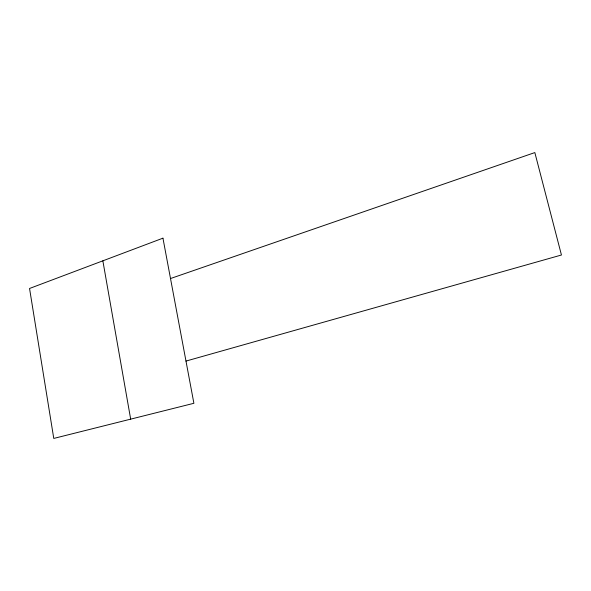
<?xml version="1.0" encoding="UTF-8"?>
<svg xmlns="http://www.w3.org/2000/svg" width="591" height="591" viewBox="0 0 591 591"><rect width="100%" height="100%" fill="white"/><g stroke="black" fill="none" stroke-linecap="round" stroke-linejoin="round"><path stroke-width="0.89" d="M170.511 278.531L534.84 152.574L561.45 255.009L185.98 361.079M102.856 260.823L130.67 419.145M162.946 238.166L29.55 288.474L53.766 438.426L193.892 403.291L162.946 238.166"/></g></svg>
